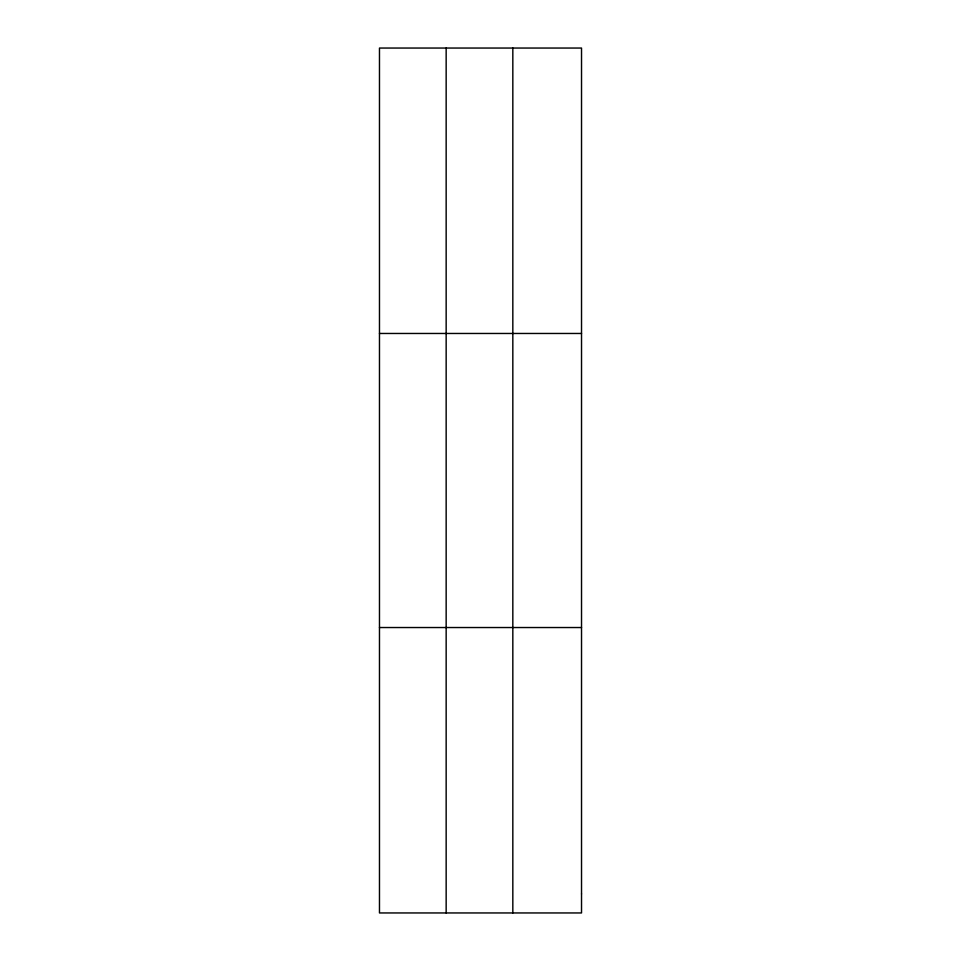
<?xml version="1.0" encoding="UTF-8"?>
<svg xmlns="http://www.w3.org/2000/svg" width="961" height="961" viewBox="0 0 961 961"><rect width="100%" height="100%" fill="white"/><g stroke="black" fill="none" stroke-linecap="round" stroke-linejoin="round"><path stroke-width="1.44" d="M446.156 48.05L446.156 912.95M512.826 48.05L512.826 912.95M379.475 333.467L581.525 333.467M379.475 627.533L581.525 627.533M581.525 893.922L581.525 912.95L379.475 912.95L379.475 48.05L581.525 48.05L581.525 893.922"/></g></svg>
